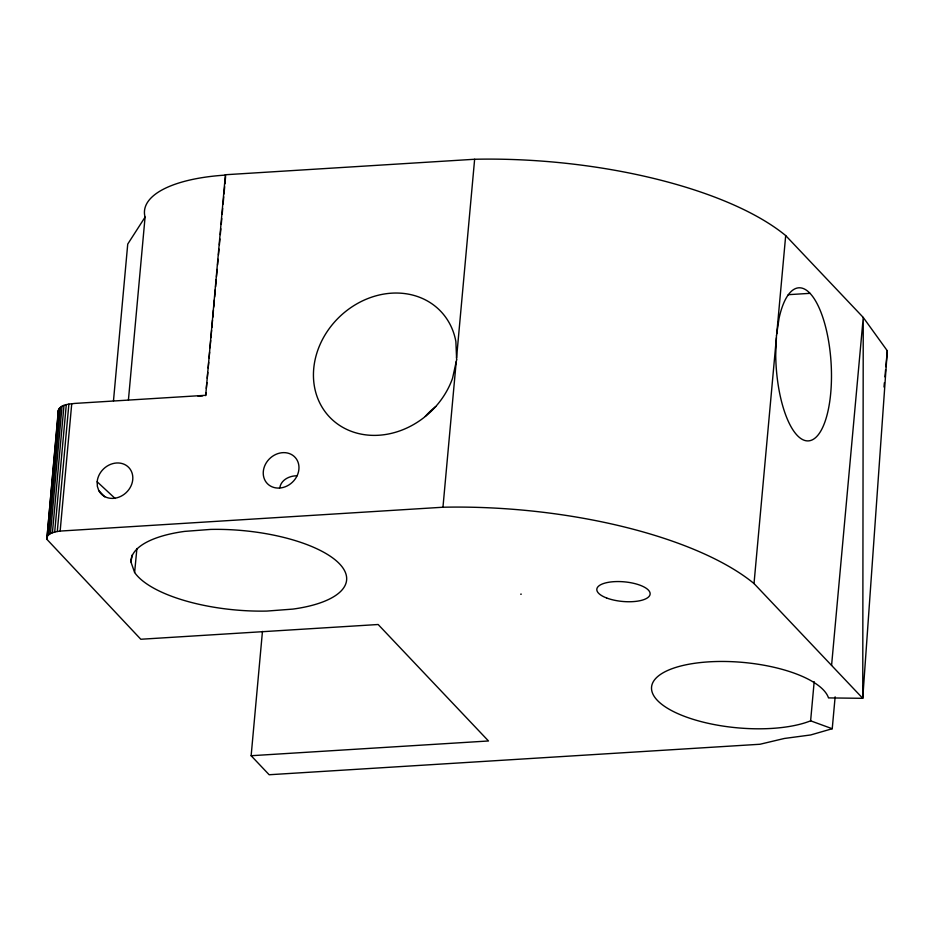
<?xml version="1.0" encoding="UTF-8"?>
<svg xmlns="http://www.w3.org/2000/svg" width="934" height="934" viewBox="0 0 934 934"><rect width="100%" height="100%" fill="white"/><g stroke="black" fill="none" stroke-linecap="round" stroke-linejoin="round"><path stroke-width="1.4" d="M205.924 392.759L205.667 395.654L225.409 174.74L474.635 159.259A270.089 99.424 5.2 0 1 785.692 235.578L863.25 317.443L887.3 350.787L862.747 698.317L828.505 697.908A89.174 32.83 5.2 0 0 706.711 661.996A89.174 32.83 5.2 0 0 669.631 709.513A89.174 32.83 5.2 0 0 810.619 720.826L832.241 728.73L835.136 696.834M262.454 631.407L251.141 755.723L488.494 740.977L378.153 624.507L140.8 639.253L46.852 539.28L58.293 410.633C60.453 404.2 69.163 404.165 74.79 403.418L205.34 395.316M46.852 539.28L58.585 409.431M46.7 538.031L47.727 535.672L59.321 408.275M47.727 535.672L48.895 534.598L60.488 407.212M48.895 534.598L50.459 533.629L62.053 406.243M50.459 533.629L52.409 532.777L64.002 405.391M52.409 532.777L54.697 532.065L66.291 404.667M54.697 532.065L57.289 531.493L68.882 404.095M57.289 531.493L60.15 531.072L71.743 403.675M113.481 400.803L127.736 244.078L145.074 217.132A126.475 46.56 5.2 0 1 225.736 175.078L225.409 174.74M128.425 399.974L145.074 217.132M206.321 388.404L206.858 382.601M207.243 378.247L207.78 372.444M208.177 368.089L208.702 362.287M209.099 357.932L209.625 352.118M210.022 347.775L210.687 340.513M210.944 337.606L211.609 330.356M211.866 327.449L212.532 320.199M212.8 317.291L213.454 310.041M213.723 307.134L214.376 299.884M214.645 296.977L215.299 289.727M215.567 286.82L216.233 279.57M216.49 276.662L217.155 269.412M217.552 265.058L218.077 259.255M218.474 254.9L219 249.086M219.397 244.743L219.922 238.929M220.319 234.574L220.856 228.772M221.253 224.417L221.778 218.614M222.175 214.26L222.701 208.457M223.098 204.102L223.751 196.852M224.02 193.945L224.685 186.695M224.942 183.788L225.608 176.538M60.15 531.072L442.961 507.232L456.212 361.715M456.563 357.85L474.635 159.259M831.575 665.417L863.25 317.443L862.747 698.317L754.018 583.552L776.387 337.769M776.738 333.905L785.692 235.578M810.619 720.826L814.179 681.68M883.996 387.038L884.393 382.683M884.93 376.892L885.584 369.642M885.852 366.735L887.3 350.787M134.624 572.495L130.888 561.848A108.274 39.858 5.2 0 1 184.64 531.388L210.64 529.415A108.274 39.858 5.2 0 1 338.377 562.688A108.274 39.858 5.2 0 1 292.926 609.096L266.926 611.069A108.274 39.858 5.2 0 1 134.624 572.495L136.901 548.538M130.888 561.848L132.359 554.738M279.873 487.513C281.169 479.679 289.75 475.698 297.035 475.791M832.241 728.73L810.7 734.953L784.362 738.467L759.972 744.258L269.155 774.741L251.141 755.723M788.203 294.689L810.047 293.334M520.658 594.187L521.312 594.152M97.159 481.781L97.346 486.322L98.735 490.478A19.112 16.392 -43.5 0 0 127.561 491.202A19.112 16.392 -43.5 0 0 122.552 463.673A19.112 16.392 -43.5 0 0 97.159 481.781L115.115 498.464M98.735 490.478L104.76 496.83M58.293 410.633L58.445 411.882M425.32 416.307A76.705 65.8 -43.5 0 1 435.746 406.523M442.961 507.232A270.089 99.424 5.2 0 1 754.018 583.552M198.09 396.238A126.475 46.56 5.2 0 1 202.62 395.864M776.469 335.738L775.722 355.095A76.705 27.518 86.4 0 0 813.841 438.968A76.705 27.518 86.4 0 0 824.43 322.604A76.705 27.518 86.4 0 0 779.061 318.331L776.469 335.738M456.644 359.765L452.535 378.305A76.705 65.8 -43.5 0 1 338.89 424.935A76.705 65.8 -43.5 0 1 349.479 308.57A76.705 65.8 -43.5 0 1 455.874 341.54L456.644 359.765M606.621 597.982A26.747 9.842 5.2 0 0 649.784 595.308A26.747 9.842 5.2 0 0 614.023 581.672A26.747 9.842 5.2 0 0 606.621 597.982M279.5 488.05A19.112 16.392 -43.5 0 0 297.327 460.544A19.112 16.392 -43.5 0 0 266.494 462.47A19.112 16.392 -43.5 0 0 279.5 488.05"/></g></svg>
